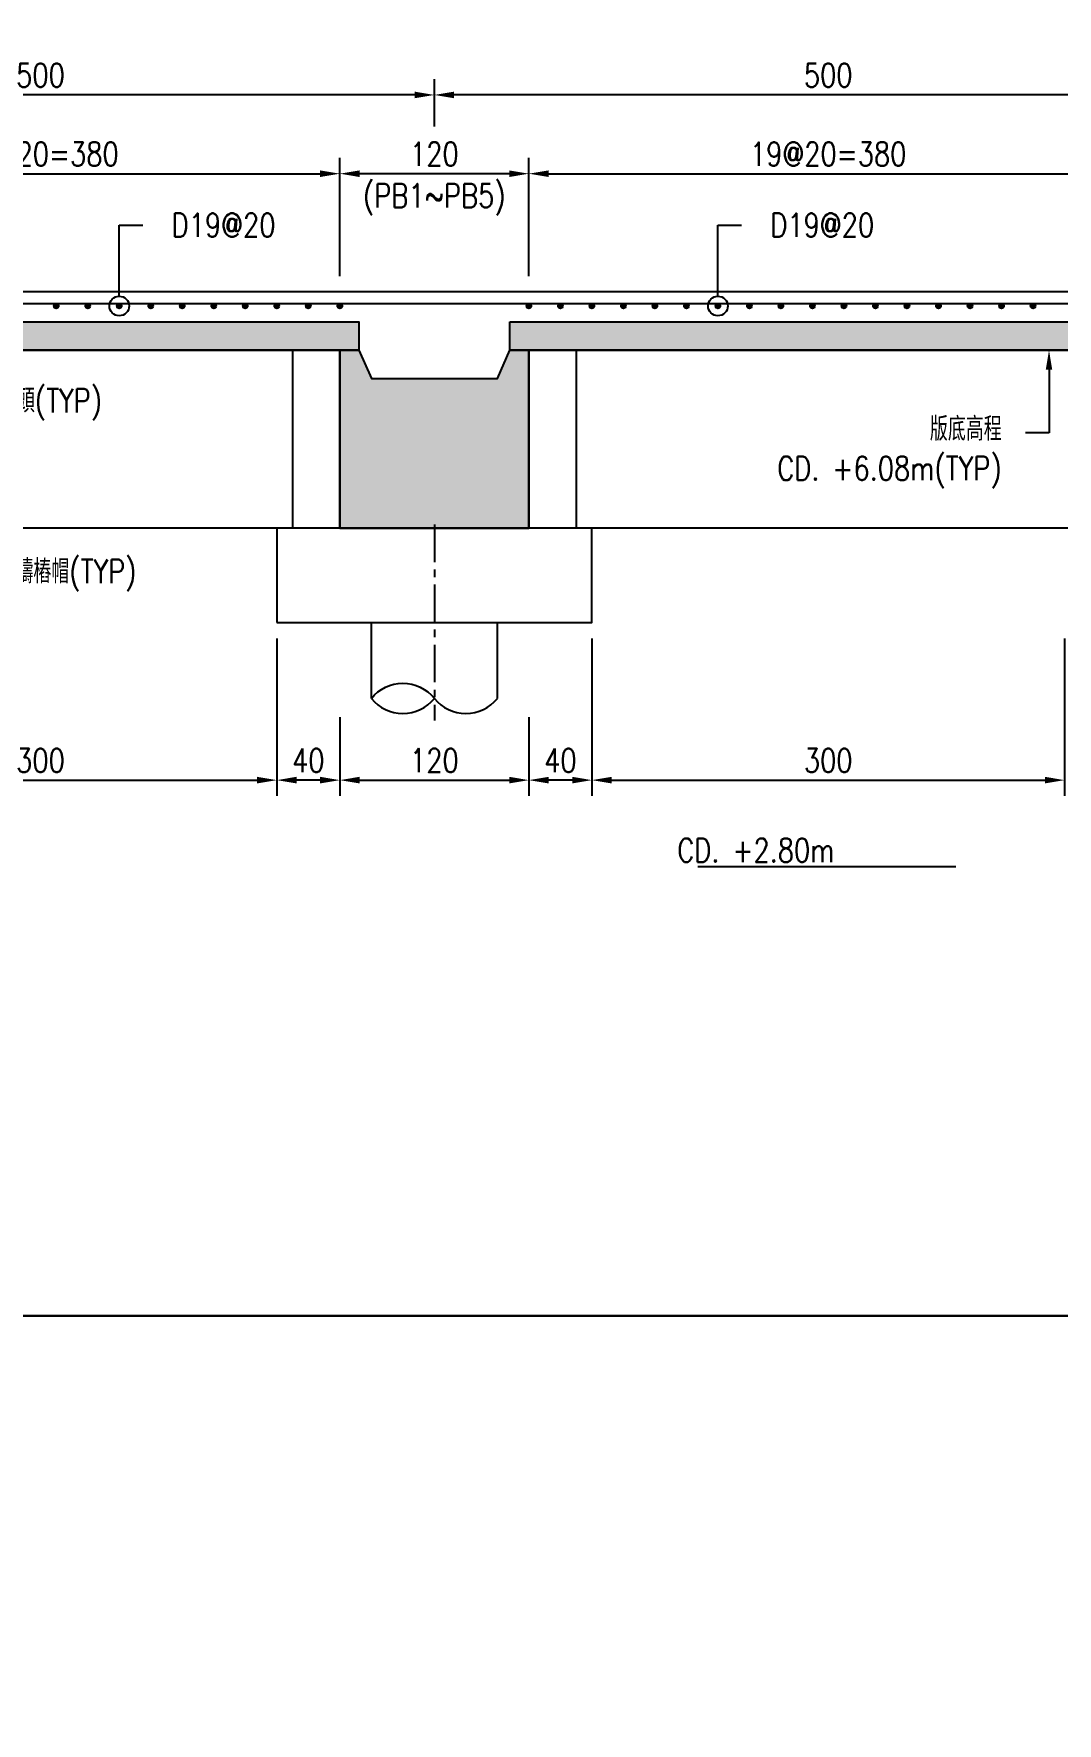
# Model space of a CAD drawing. Extents: x -791 to 13121, y -31587 to 2944.
# Drawn here: x 911 to 1560, y -11309 to -10236 of the extents above; entities that cross this region are included whole.
import ezdxf
from ezdxf import colors
from ezdxf.entities.mleader import LeaderData, LeaderLine
from ezdxf.math import Vec2, Vec3

# ---------------------------------------------------------------- set-up
doc = ezdxf.new("R2010")
doc.units = 0
doc.header["$LTSCALE"] = 0.05
doc.linetypes.add('CENTER', pattern=[50.8, 31.75, -6.35, 6.35, -6.35])
doc.layers.get('0').update_dxf_attribs({"linetype": 'CONTINUOUS'})
doc.layers.get('Defpoints').update_dxf_attribs({"linetype": 'CONTINUOUS'})
for name, color, linetype in [('HB_0', 7, 'CONTINUOUS'), ('HB_DIM', 1, 'CONTINUOUS'), ('HB_ReBar', 3, 'CONTINUOUS'), ('預鑄梁', 4, 'CONTINUOUS'), ('預鑄版_HATCH', 253, 'CONTINUOUS')]:
    doc.layers.add(name, color=color, linetype=linetype)
doc.styles.get("Standard").update_dxf_attribs({"font": 'ROMANS.shx', "width": 0.8, "bigfont": 'lchinap.shx'})
doc.dimstyles.new('50cm', dxfattribs={"dimscale": 5, "dimtxt": 3, "dimasz": 2.5, "dimexe": 2, "dimexo": 2, "dimgap": 1, "dimtad": 1, "dimdsep": 46, "dimtxsty": 'Standard', "dimcen": 0, "dimclrt": 2, "dimadec": 0, "dimazin": 0, "dimtfac": 1, "dimtix": 1, "dimtmove": 2, "dimatfit": 3, "dimfxl": 0, "dimtolj": 1, "dimtzin": 0, "dimarcsym": 0})

# ---------------------------------------------------------------- blocks, each defined once
blk = doc.blocks.new('預鑄樁帽2x2')
at = {"layer": 'HB_0'}
blk.add_lwpolyline([(-100, 0), (100, 0), (100, 60), (-100, 60)], close=True, dxfattribs=at)
blk = doc.blocks.new('PB2')
at = {"layer": 'HB_0'}
h = blk.add_hatch(color=253, dxfattribs=at)
h.dxf.hatch_style = 1
h.paths.add_polyline_path([(0, 0), (0, 113), (12, 113), (20, 95), (100, 95), (108, 113), (120, 113), (120, 0)])
at = {"layer": '預鑄梁'}
blk.add_lwpolyline([(0, 0), (0, 113), (12, 113), (20, 95), (100, 95), (108, 113), (120, 113), (120, 0), (0, 0)], dxfattribs=at)
blk = doc.blocks.new('PS57')
at = {"layer": '預鑄版_HATCH', "linetype": 'Continuous'}
h = blk.add_hatch(color=256, dxfattribs=at)
h.dxf.hatch_style = 2
h.paths.add_polyline_path([(0, 18), (404, 18), (404, 0), (0, 0)])
at = {"layer": 'HB_0', "color": 7, "linetype": 'Continuous'}
blk.add_lwpolyline([(0, 18), (404, 18), (404, 0), (0, 0)], close=True, dxfattribs=at)
blk = doc.blocks.new('*D1916')
at = {"layer": 'Defpoints', "color": 0}
for p in [(-810, 225), (-1190, 150), (-810, 150)]:
    blk.add_point(p, dxfattribs=at)
at = {"layer": 'HB_DIM', "color": 0, "lineweight": -2}
for p, q in [((-1190, 160), (-1190, 235)), ((-810, 160), (-810, 235)), ((-1177.5, 225), (-822.5, 225))]:
    blk.add_line(p, q, dxfattribs=at)
at = {"layer": 'HB_DIM', "color": 0}
for points in [[(-1177.5, 227.1), (-1177.5, 222.9), (-1190, 225)], [(-822.5, 227.1), (-822.5, 222.9), (-810, 225)]]:
    blk.add_solid(points, dxfattribs=at)
at = {"layer": 'HB_DIM', "color": 2, "insert": (-1000, 237.5), "char_height": 15, "attachment_point": 5}
blk.add_mtext('\\A1;19@20=380', dxfattribs=at)
blk = doc.blocks.new('*D1917')
at = {"layer": 'Defpoints', "color": 0}
for p in [(-1250, 275), (-1250, 245), (-750, 245)]:
    blk.add_point(p, dxfattribs=at)
at = {"layer": 'HB_DIM', "color": 0, "lineweight": -2}
for p, q in [((-1250, 255), (-1250, 285)), ((-750, 255), (-750, 285)), ((-762.5, 275), (-1237.5, 275))]:
    blk.add_line(p, q, dxfattribs=at)
at = {"layer": 'HB_DIM', "color": 0}
for points in [[(-1237.5, 277.1), (-1237.5, 272.9), (-1250, 275)], [(-762.5, 277.1), (-762.5, 272.9), (-750, 275)]]:
    blk.add_solid(points, dxfattribs=at)
at = {"layer": 'HB_DIM', "color": 2, "insert": (-1000, 287.5), "char_height": 15, "attachment_point": 5}
blk.add_mtext('\\A1;500', dxfattribs=at)
blk = doc.blocks.new('*D1918')
at = {"layer": 'Defpoints', "color": 0}
for p in [(-1310, 225), (-1690, 150), (-1310, 150)]:
    blk.add_point(p, dxfattribs=at)
at = {"layer": 'HB_DIM', "color": 0, "lineweight": -2}
for p, q in [((-1690, 160), (-1690, 235)), ((-1310, 160), (-1310, 235)), ((-1677.5, 225), (-1322.5, 225))]:
    blk.add_line(p, q, dxfattribs=at)
at = {"layer": 'HB_DIM', "color": 0}
for points in [[(-1677.5, 227.1), (-1677.5, 222.9), (-1690, 225)], [(-1322.5, 227.1), (-1322.5, 222.9), (-1310, 225)]]:
    blk.add_solid(points, dxfattribs=at)
at = {"layer": 'HB_DIM', "color": 2, "insert": (-1500, 237.5), "char_height": 15, "attachment_point": 5}
blk.add_mtext('\\A1;19@20=380', dxfattribs=at)
blk = doc.blocks.new('*D1919')
at = {"layer": 'Defpoints', "color": 0}
for p in [(-1750, 275), (-1750, 245), (-1250, 245)]:
    blk.add_point(p, dxfattribs=at)
at = {"layer": 'HB_DIM', "color": 0, "lineweight": -2}
for p, q in [((-1750, 255), (-1750, 285)), ((-1250, 255), (-1250, 285)), ((-1262.5, 275), (-1737.5, 275))]:
    blk.add_line(p, q, dxfattribs=at)
at = {"layer": 'HB_DIM', "color": 0}
for points in [[(-1737.5, 277.1), (-1737.5, 272.9), (-1750, 275)], [(-1262.5, 277.1), (-1262.5, 272.9), (-1250, 275)]]:
    blk.add_solid(points, dxfattribs=at)
at = {"layer": 'HB_DIM', "color": 2, "insert": (-1500, 287.5), "char_height": 15, "attachment_point": 5}
blk.add_mtext('\\A1;500', dxfattribs=at)
blk = doc.blocks.new('ReBarPoint')
at = {"layer": 'HB_0'}
h = blk.add_hatch(color=0, dxfattribs=at)
h.dxf.hatch_style = 1
edge = h.paths.add_edge_path()
edge.add_arc((0, 0), 1.5, 0, 360)
at = {"layer": 'HB_ReBar', "color": 0}
blk.add_circle((0, 0), 1.5, dxfattribs=at)
blk = doc.blocks.new('_DotBlank')
at = {"color": 0, "linetype": 'ByBlock', "lineweight": -2}
blk.add_line((-0.5, 0), (-1, 0), dxfattribs=at)
blk.add_circle((0, 0), 0.5, dxfattribs=at)
blk = doc.blocks.new('_None')
blk = doc.blocks.new('*D1924')
at = {"layer": 'Defpoints', "color": 0}
for p in [(-1150, -60), (-850, -60), (-850, -160)]:
    blk.add_point(p, dxfattribs=at)
at = {"layer": 'HB_DIM', "color": 0, "lineweight": -2}
for p, q in [((-1150, -70), (-1150, -170)), ((-850, -70), (-850, -170)), ((-1137.5, -160), (-862.5, -160))]:
    blk.add_line(p, q, dxfattribs=at)
at = {"layer": 'HB_DIM', "color": 0}
for points in [[(-1137.5, -157.9), (-1137.5, -162.1), (-1150, -160)], [(-862.5, -157.9), (-862.5, -162.1), (-850, -160)]]:
    blk.add_solid(points, dxfattribs=at)
at = {"layer": 'HB_DIM', "color": 2, "insert": (-1000, -147.5), "char_height": 15, "attachment_point": 5}
blk.add_mtext('\\A1;300', dxfattribs=at)
blk = doc.blocks.new('*D1925')
at = {"layer": 'Defpoints', "color": 0}
for p in [(-1310, -110), (-1190, -110), (-1190, -160)]:
    blk.add_point(p, dxfattribs=at)
at = {"layer": 'HB_DIM', "color": 0, "lineweight": -2}
for p, q in [((-1310, -120), (-1310, -170)), ((-1190, -120), (-1190, -170)), ((-1297.5, -160), (-1202.5, -160))]:
    blk.add_line(p, q, dxfattribs=at)
at = {"layer": 'HB_DIM', "color": 0}
for points in [[(-1297.5, -157.9), (-1297.5, -162.1), (-1310, -160)], [(-1202.5, -157.9), (-1202.5, -162.1), (-1190, -160)]]:
    blk.add_solid(points, dxfattribs=at)
at = {"layer": 'HB_DIM', "color": 2, "insert": (-1250, -147.5), "char_height": 15, "attachment_point": 5}
blk.add_mtext('\\A1;120', dxfattribs=at)
blk = doc.blocks.new('*D1926')
at = {"layer": 'Defpoints', "color": 0}
for p in [(-1150, -60), (-1190, -110), (-1190, -160)]:
    blk.add_point(p, dxfattribs=at)
at = {"layer": 'HB_DIM', "color": 0, "lineweight": -2}
for p, q in [((-1150, -70), (-1150, -170)), ((-1190, -120), (-1190, -170)), ((-1162.5, -160), (-1177.5, -160))]:
    blk.add_line(p, q, dxfattribs=at)
at = {"layer": 'HB_DIM', "color": 0}
for points in [[(-1177.5, -157.9), (-1177.5, -162.1), (-1190, -160)], [(-1162.5, -157.9), (-1162.5, -162.1), (-1150, -160)]]:
    blk.add_solid(points, dxfattribs=at)
at = {"layer": 'HB_DIM', "color": 2, "insert": (-1170, -147.5), "char_height": 15, "attachment_point": 5}
blk.add_mtext('\\A1;40', dxfattribs=at)
blk = doc.blocks.new('*D1927')
at = {"layer": 'Defpoints', "color": 0}
for p in [(-1650, -60), (-1350, -60), (-1350, -160)]:
    blk.add_point(p, dxfattribs=at)
at = {"layer": 'HB_DIM', "color": 0, "lineweight": -2}
for p, q in [((-1650, -70), (-1650, -170)), ((-1350, -70), (-1350, -170)), ((-1637.5, -160), (-1362.5, -160))]:
    blk.add_line(p, q, dxfattribs=at)
at = {"layer": 'HB_DIM', "color": 0}
for points in [[(-1637.5, -157.9), (-1637.5, -162.1), (-1650, -160)], [(-1362.5, -157.9), (-1362.5, -162.1), (-1350, -160)]]:
    blk.add_solid(points, dxfattribs=at)
at = {"layer": 'HB_DIM', "color": 2, "insert": (-1500, -147.5), "char_height": 15, "attachment_point": 5}
blk.add_mtext('\\A1;300', dxfattribs=at)
blk = doc.blocks.new('*D1928')
at = {"layer": 'Defpoints', "color": 0}
for p in [(-1350, -60), (-1310, -110), (-1350, -160)]:
    blk.add_point(p, dxfattribs=at)
at = {"layer": 'HB_DIM', "color": 0, "lineweight": -2}
for p, q in [((-1350, -70), (-1350, -170)), ((-1310, -120), (-1310, -170)), ((-1322.5, -160), (-1337.5, -160))]:
    blk.add_line(p, q, dxfattribs=at)
at = {"layer": 'HB_DIM', "color": 0}
for points in [[(-1337.5, -157.9), (-1337.5, -162.1), (-1350, -160)], [(-1322.5, -157.9), (-1322.5, -162.1), (-1310, -160)]]:
    blk.add_solid(points, dxfattribs=at)
at = {"layer": 'HB_DIM', "color": 2, "insert": (-1330, -147.5), "char_height": 15, "attachment_point": 5}
blk.add_mtext('\\A1;40', dxfattribs=at)
blk = doc.blocks.new('80cm直樁')
at = {"layer": 'HB_0', "linetype": 'Continuous'}
for p, q in [((-40, -48.1), (-40, 0)), ((40, -48.1), (40, 0))]:
    blk.add_line(p, q, dxfattribs=at)
for points in [[(-40, -48.1, -0.48), (0, -48.1, 0.48), (40, -48.1, 0.48)], [(-40, -48.1, 0.48), (0, -48.1, 0.48)]]:
    blk.add_lwpolyline(points, format="xyb", dxfattribs=at)
at = {"layer": 'HB_DIM', "color": 1, "linetype": 'CENTER', "ltscale": 15}
blk.add_line((0, 62.2), (0, -62.2), dxfattribs=at)
blk = doc.blocks.new('*D1940')
at = {"layer": 'Defpoints', "color": 0}
for p in [(-1310, 225), (-1310, 150), (-1190, 150)]:
    blk.add_point(p, dxfattribs=at)
at = {"layer": 'HB_DIM', "color": 0, "lineweight": -2}
for p, q in [((-1310, 160), (-1310, 235)), ((-1190, 160), (-1190, 235)), ((-1202.5, 225), (-1297.5, 225))]:
    blk.add_line(p, q, dxfattribs=at)
at = {"layer": 'HB_DIM', "color": 0}
for points in [[(-1297.5, 227.1), (-1297.5, 222.9), (-1310, 225)], [(-1202.5, 227.1), (-1202.5, 222.9), (-1190, 225)]]:
    blk.add_solid(points, dxfattribs=at)
at = {"layer": 'HB_DIM', "color": 2, "char_height": 15, "attachment_point": 5}
for s, insert in [('\\A1;120', (-1250, 237.5)), ('\\A1;(PB1~PB5)', (-1250, 208.6))]:
    blk.add_mtext(s, dxfattribs=dict(at, insert=insert))
blk = doc.blocks.new('斷面圖H左')
at = {"layer": 'HB_0', "color": 252}
for p, q in [((-1340, 113), (-1340, 0)), ((-1160, 113), (-1160, 0))]:
    blk.add_line(p, q, dxfattribs=at)
at = {"layer": 'HB_0', "color": 4}
blk.add_lwpolyline([(0, 150), (-1999, 150), (-1999, 113), (-1810, 113), (-1810, 0), (-1690, 0), (-1690, 113), (-1310, 113), (-1310, 0), (-1190, 0), (-1190, 113), (-810, 113), (-810, -155), (-690, -155), (-690, -42), (-310, -42), (-310, -155), (-190, -155), (-190, 113), (0, 113), (0, 113), (0, 113), (0, 113), (0, 113)], dxfattribs=at)
at = {"layer": 'HB_0'}
blk.add_lwpolyline([(-810, 0), (-1999, 0), (-1999, 114)], dxfattribs=at)
at = {"layer": 'HB_ReBar'}
blk.add_lwpolyline([(-1989, 142.5), (-710, 142.5), (-710, 112.5)], dxfattribs=at)
at = {"layer": 'HB_0'}
for name, p in [('PS57', (-1702, 113)), ('PS57', (-1202, 113)), ('PB2', (-1310, 0)), ('預鑄樁帽2x2', (-1250, -60)), ('80cm直樁', (-1250, -60))]:
    blk.add_blockref(name, p, dxfattribs=at)
at = {"layer": 'HB_ReBar'}
for p in [(-1490, 141), (-1470, 141), (-1450, 141), (-1430, 141), (-1410, 141), (-1390, 141), (-1370, 141), (-1350, 141), (-1330, 141), (-1310, 141), (-1190, 141), (-1170, 141), (-1150, 141), (-1130, 141), (-1110, 141), (-1090, 141), (-1070, 141), (-1050, 141), (-1030, 141), (-1010, 141), (-990, 141), (-970, 141), (-950, 141), (-930, 141), (-910, 141), (-890, 141), (-870, 141)]:
    blk.add_blockref('ReBarPoint', p, dxfattribs=at)
at = {"layer": 'HB_DIM'}
for base, p1, p2, picture, middle in [((-1750, 275), (-1250, 245), (-1750, 245), '*D1919', (-1500, 287.5)), ((-1250, 275), (-750, 245), (-1250, 245), '*D1917', (-1000, 287.5)), ((-1350, -160), (-1650, -60), (-1350, -60), '*D1927', (-1500, -147.5)), ((-1350, -160), (-1310, -110), (-1350, -60), '*D1928', (-1330, -147.5)), ((-1190, -160), (-1150, -60), (-1190, -110), '*D1926', (-1170, -147.5)), ((-850, -160), (-1150, -60), (-850, -60), '*D1924', (-1000, -147.5)), ((-1190, -160), (-1310, -110), (-1190, -110), '*D1925', (-1250, -147.5))]:
    dim = blk.add_linear_dim(base=base, p1=p1, p2=p2, dimstyle='50cm', dxfattribs=at)
    dim.commit()
    dim.dimension.update_dxf_attribs({"geometry": picture, "text_midpoint": middle})
for base, p1, p2, picture, middle in [((-1310, 225), (-1690, 150), (-1310, 150), '*D1918', (-1500, 237.5)), ((-810, 225), (-1190, 150), (-810, 150), '*D1916', (-1000, 237.5))]:
    dim = blk.add_linear_dim(base=base, p1=p1, p2=p2, text='19@20=<>', dimstyle='50cm', dxfattribs=at)
    dim.commit()
    dim.dimension.update_dxf_attribs({"geometry": picture, "text_midpoint": middle})
dim = blk.add_linear_dim(base=(-1310, 225), p1=(-1190, 150), p2=(-1310, 150), angle=180, text='<>\\X(PB1~PB5)', dimstyle='50cm', dxfattribs=at)
dim.commit()
dim.dimension.update_dxf_attribs({"geometry": '*D1940', "text_midpoint": (-1250, 225)})
ml = blk.add_multileader_mtext('Standard', dxfattribs=at)
ml.set_content('D19@20', color=2)
ml.set_leader_properties(color=1)
ml.set_arrow_properties(name='DOTBLANK')
ml.build(insert=Vec2(0, 0))
ml.multileader.update_dxf_attribs({"dogleg_length": 3, "arrow_head_size": 12.5, "scale": 5})
ctx = ml.context
ctx.base_point, ctx.scale, ctx.char_height, ctx.arrow_head_size, ctx.landing_gap_size, ctx.plane_origin = Vec3(-1435, 192.393), 5, 15, 12.5, 15, Vec3(-1450, 141)
ctx.text_align_type = 2
notes = []
notes.append((ctx, [(0, (1, 1, 0), (-1450, 192.393), (1, 0), 15, [(0, [(-1450, 141)], 0, [])])]))
ctx.mtext.insert, ctx.mtext.alignment, ctx.mtext.flow_direction = Vec3(-1350.857, 199.893), 3, 5
ml = blk.add_multileader_mtext('Standard', dxfattribs=at)
ml.set_content('D19@20', color=2)
ml.set_leader_properties(color=1)
ml.set_arrow_properties(name='DOTBLANK')
ml.build(insert=Vec2(0, 0))
ml.multileader.update_dxf_attribs({"dogleg_length": 3, "arrow_head_size": 12.5, "scale": 5})
ctx = ml.context
ctx.base_point, ctx.scale, ctx.char_height, ctx.arrow_head_size, ctx.landing_gap_size, ctx.plane_origin = Vec3(-1055, 192.393), 5, 15, 12.5, 15, Vec3(-1070, 141)
ctx.text_align_type = 2
notes.append((ctx, [(0, (1, 1, 0), (-1070, 192.393), (1, 0), 15, [(0, [(-1070, 141)], 0, [])])]))
ctx.mtext.insert, ctx.mtext.alignment, ctx.mtext.flow_direction = Vec3(-970.857, 199.893), 3, 5
ml = blk.add_multileader_mtext('Standard', dxfattribs=at)
ml.set_content('版底高程\\PCD. +6.08m(TYP)', color=2)
ml.set_leader_properties(color=1)
ml.build(insert=Vec2(0, 0))
ml.multileader.update_dxf_attribs({"dogleg_length": 3, "arrow_head_size": 12.5, "scale": 5})
ctx = ml.context
ctx.base_point, ctx.scale, ctx.char_height, ctx.arrow_head_size, ctx.landing_gap_size, ctx.plane_origin = Vec3(-1062.001, 60.46), 5, 15, 12.5, 15, Vec3(-859.858, 117.001)
ctx.text_align_type = 2
notes.append((ctx, [(0, (1, 1, 0), (-859.858, 60.46), (-1, 0), 15, [(0, [(-859.858, 113)], 0, [])])]))
ctx.mtext.insert, ctx.mtext.alignment, ctx.mtext.flow_direction = Vec3(-889.858, 70.46), 3, 5
ml = blk.add_multileader_mtext('Standard', dxfattribs=at)
ml.set_content('場鑄接頭(TYP)', color=2)
ml.set_leader_properties(color=1)
ml.build(insert=Vec2(0, 0))
ml.multileader.update_dxf_attribs({"dogleg_length": 3, "arrow_head_size": 12.5, "scale": 5})
ctx = ml.context
ctx.base_point, ctx.scale, ctx.char_height, ctx.arrow_head_size, ctx.landing_gap_size, ctx.plane_origin = Vec3(-1604.283, 78.43), 5, 15, 12.5, 15, Vec3(-1460, 78.43)
ctx.text_align_type = 2
notes.append((ctx, [(0, (1, 1, 0), (-1619.283, 78.43), (1, 0), 15, [(0, [(-1660, 78.43)], 0, [])])]))
ctx.mtext.insert, ctx.mtext.alignment, ctx.mtext.flow_direction = Vec3(-1460.89, 88.43), 3, 5
ml = blk.add_multileader_mtext('Standard', dxfattribs=at)
ml.set_content('預鑄樁帽(TYP)', color=2)
ml.set_leader_properties(color=1)
ml.build(insert=Vec2(0, 0))
ml.multileader.update_dxf_attribs({"dogleg_length": 3, "arrow_head_size": 12.5, "scale": 5})
ctx = ml.context
ctx.base_point, ctx.scale, ctx.char_height, ctx.arrow_head_size, ctx.landing_gap_size, ctx.plane_origin = Vec3(-1582.417, -30), 5, 15, 12.5, 15, Vec3(-1650, -30)
ctx.text_align_type = 2
notes.append((ctx, [(0, (1, 1, 0), (-1597.417, -30), (1, 0), 15, [(0, [(-1671.209, -30)], 0, [])])]))
ctx.mtext.insert, ctx.mtext.alignment, ctx.mtext.flow_direction = Vec3(-1439.025, -20), 3, 5
ml = blk.add_multileader_mtext('Standard', dxfattribs=at)
ml.set_content('CD. +2.80m', color=2)
ml.set_leader_properties(color=1)
ml.set_arrow_properties(name='NONE')
ml.build(insert=Vec2(0, 0))
ml.multileader.update_dxf_attribs({"text_left_attachment_type": 5, "text_right_attachment_type": 5, "dogleg_length": 3, "arrow_head_size": 12.5, "scale": 5})
ctx = ml.context
ctx.base_point, ctx.scale, ctx.char_height, ctx.arrow_head_size, ctx.landing_gap_size, ctx.plane_origin = Vec3(-1120.711, -215), 5, 15, 12.5, 15, Vec3(-731.272, -215)
ctx.left_attachment, ctx.right_attachment, ctx.text_align_type = 5, 5, 2
notes.append((ctx, [(0, (1, 1, 0), (-965.997, -215), (-1, 0), 15, [(0, [(-918.935, -215)], 0, [])])]))
ctx.mtext.insert, ctx.mtext.alignment, ctx.mtext.flow_direction = Vec3(-995.997, -197), 3, 5
for ctx, leaders in notes:
    for number, flags, end, landing, length, lines in leaders:
        leader = LeaderData()
        leader.index, (leader.has_last_leader_line, leader.has_dogleg_vector, leader.attachment_direction) = number, flags
        leader.last_leader_point, leader.dogleg_vector, leader.dogleg_length = Vec3(end), Vec3(landing), length
        for number, points, colour, breaks in lines:
            line = LeaderLine()
            line.index, line.vertices, line.color, line.breaks = number, Vec3.list(points), colors.encode_raw_color(colour), breaks
            leader.lines.append(line)
        ctx.leaders.append(leader)

msp = doc.modelspace()

# ---------------------------------------------------------------- linework, layer by layer
at = {"layer": 'Defpoints', "color": 217}
for points in [[(3945, -10605), (2947.5, -10605), (2947.5, -11050), (0, -11050), (0, -8287.5), (3945, -8287.5)], [(3945, -13367.5), (2947.5, -13367.5), (2947.5, -13812.5), (0, -13812.5), (0, -11050), (3945, -11050)]]:
    msp.add_lwpolyline(points, close=True, dxfattribs=at)

# ---------------------------------------------------------------- block references
at = {"layer": 'HB_0', "color": 4}
msp.add_blockref('斷面圖H左', (2415, -10550), dxfattribs=at)

doc.saveas('drawing.dxf')
